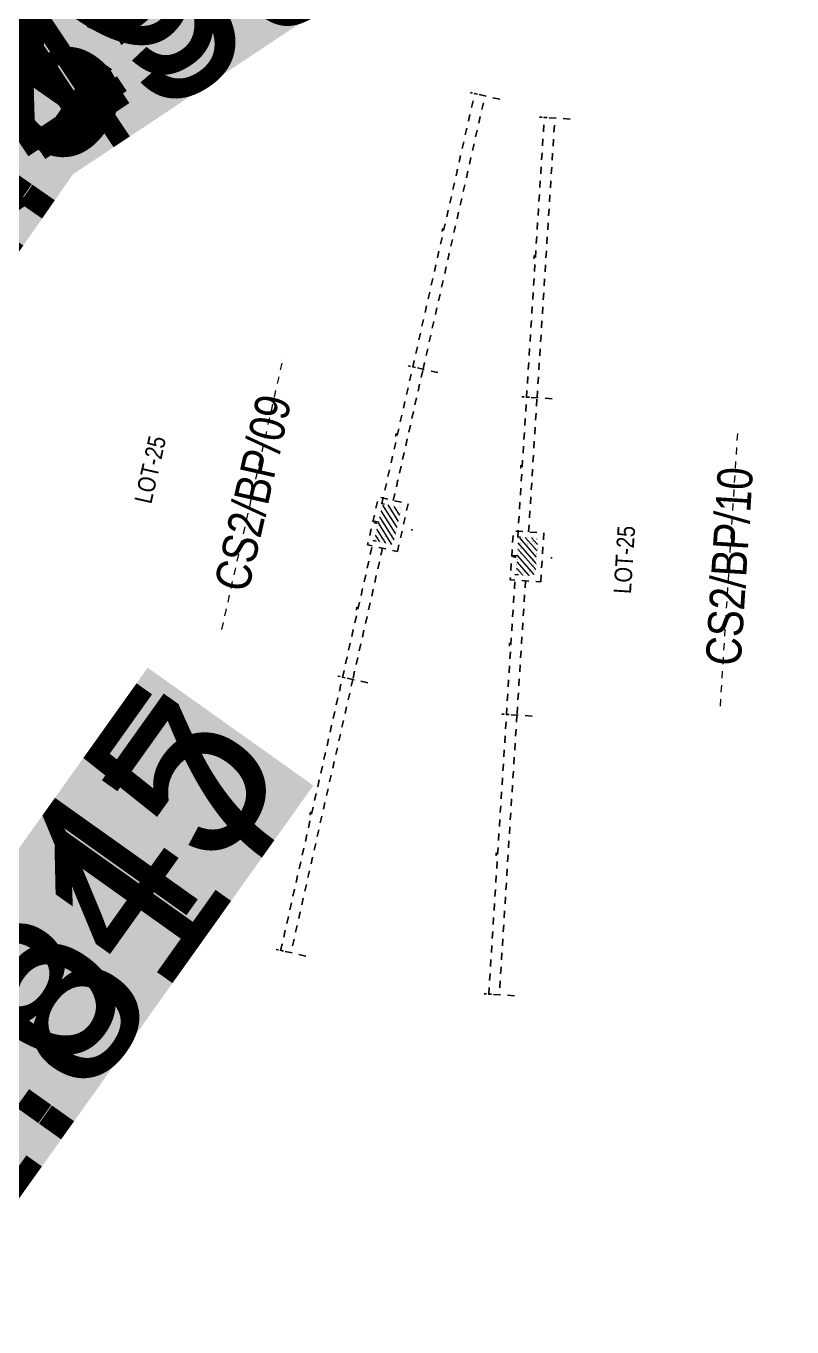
# Model space of a CAD drawing. Extents: x 218857 to 219044, y 632203 to 632441.
# Drawn here: x 219015.36 to 219026.29, y 632358.42 to 632377 of the extents above; entities that cross this region are included whole.
import ezdxf
from ezdxf.enums import TextEntityAlignment as Align

# ---------------------------------------------------------------- set-up
doc = ezdxf.new("R2018")
doc.units = 0
doc.header["$MEASUREMENT"] = 0
doc.linetypes.add('ACAD_ISO03W100', pattern=[30, 12, -18])
doc.linetypes.add('TRAZOS', pattern=[19.049999999999997, 12.7, -6.35])
doc.layers.get('0').update_dxf_attribs({"color": 4})
doc.layers.get('Defpoints').update_dxf_attribs({"color": 3, "lineweight": 30})
doc.layers.add('PC_T7200_002_SG-GRAL-HIDDEN DATA', color=150, linetype='TRAZOS', true_color=0x007fff, plot=False)
for name, color, linetype, true_color in [('PC_T7200_520_SG-LOT 25-SIGNALS', 1, 'Continuous', 0xff0000), ('PC_T7200_522_SG-LOT 25-AXLE COUNTER', 7, 'Continuous', 0xff0002), ('PC_T7200_523_SG-LOT 25-POINT MACHINE', 7, 'Continuous', 0xff0003), ('PC_T7200_536_SG-LOT 25-BEACON BTZP-5252 PASIVAS', 7, 'Continuous', 0x0000fa)]:
    doc.layers.add(name, color=color, linetype=linetype, true_color=true_color)
doc.styles.add('ARIAL NARROW', font='ARIALN.TTF')
doc.styles.get("Standard").update_dxf_attribs({"font": 'arial.ttf'})
doc.dimstyles.new('1-10', dxfattribs={"dimscale": 10, "dimtxt": 0.0018, "dimasz": 0.001, "dimexe": 0.0005, "dimexo": 0.0005, "dimgap": 0.0008, "dimtad": 1, "dimzin": 1, "dimtxsty": 'ARIAL NARROW', "dimblk": 'ARCHTICK', "dimcen": 0.0015, "dimdle": 0.0005, "dimclrd": 256, "dimclre": 256, "dimclrt": 256, "dimazin": 0, "dimtfac": 1, "dimtmove": 0, "dimatfit": 3, "dimfxl": 0.004, "dimfxlon": 1, "dimtfill": 2, "dimtfillclr": 255, "dimlwd": -1, "dimlwe": -1, "dimarcsym": 0})

# ---------------------------------------------------------------- blocks, each defined once
blk = doc.blocks.new('*U58')
at = {"style": 'ARIAL NARROW'}
for tag, height, flags, p in [('AT016', 0.25, 9, (-0.3973097113304178, 5.810324349221553)), ('AT015', 0.25, 9, (-0.3973097113463384, 5.410324349221554)), ('AT008', 0.25, 9, (-0.3973097113622597, 5.010324349221554)), ('AT004', 0.25, 9, (-0.3973097113781801, 4.610324349221555)), ('AT000', 0.25, 8, (-0.397309711394101, 4.210324349221553)), ('AT003', 0.25, 8, (-0.3973097114100218, 3.810324349221555)), ('AT001', 0.4999999999999999, 8, (-0.3973533447473593, 2.310324349221556)), ('GIS01', 0.25, 9, (-0.3973533447286586, 1.610324349221556)), ('GIS02', 0.25, 9, (-0.3973533447445794, 1.210324349221557)), ('GIS03', 0.25, 9, (-0.3973533447605003, 0.8103243492215565)), ('GIS04', 0.25, 9, (-0.397353344776421, 0.410324349221557)), ('GIS05', 0.25, 9, (-0.3973533447923417, 0.01032434922155672)), ('GIS06', 0.25, 9, (-0.3973533448082626, -0.3896756507784427)), ('GIS07', 0.25, 9, (-0.3973533448241834, -0.7896756507784432)), ('GIS08', 0.25, 9, (-0.3973533448401041, -1.189675650778442)), ('GIS09', 0.25, 9, (-0.3973533448560249, -1.589675650778443)), ('GIS10', 0.25, 9, (-0.3973533448719456, -1.989675650778443))]:
    blk.add_attdef(tag, text='', height=height, rotation=359.9999999977196, dxfattribs=dict(at, flags=flags)).set_placement(p, align=Align.MIDDLE_CENTER)
at = {"lineweight": 30, "flags": 104}
for tag, p in [('X=INSERTIONPOINT', (-5.388356778273135, 3.444857091575733)), ('Y=INSERTIONPOINT', (-5.388144613430087, 3.044857091575723))]:
    blk.add_attdef(tag, text='', height=0.25, dxfattribs=at).set_placement(p, align=Align.MIDDLE_CENTER)
at = {"style": 'ARIAL NARROW', "flags": 9}
for tag, rotation, p in [('AT006', 359.9999999977196, (2.602646655299203, 2.310324349102151)), ('AT005', 359.9999999977196, (5.602646655299203, 2.310324348982745)), ('AT007', 314.9999999977194, (8.391035002947518, 2.310324348871762))]:
    blk.add_attdef(tag, text='', height=0.25, rotation=rotation, dxfattribs=at).set_placement(p, align=Align.MIDDLE_LEFT)
blk = doc.blocks.new('*U66')
at = {"style": 'ARIAL NARROW'}
for tag, height, flags, p in [('AT016', 0.25, 9, (2.262087891713287, 1.362128510994557)), ('AT015', 0.25, 9, (2.262087891695103, 0.9621285109945572)), ('AT008', 0.25, 9, (2.262087891676919, 0.5621285109945569)), ('AT004', 0.25, 9, (2.262087891658735, 0.1621285109945574)), ('AT000', 0.25, 8, (2.262087891640552, -0.2378714890054434)), ('AT003', 0.25, 8, (2.262087891622368, -0.6378714890054427)), ('AT001', 0.5, 8, (2.262044258276544, -2.137871489005441)), ('GIS01', 0.25, 9, (2.262044258291284, -2.837871489005441)), ('GIS02', 0.25, 9, (2.2620442582731, -3.23787148900544)), ('GIS03', 0.25, 9, (2.262044258254917, -3.637871489005438)), ('GIS04', 0.25, 9, (2.262044258236733, -4.037871489005441)), ('GIS05', 0.25, 9, (2.262044258218549, -4.437871489005441)), ('GIS06', 0.25, 9, (2.262044258200365, -4.837871489005438)), ('GIS07', 0.25, 9, (2.262044258182181, -5.23787148900544)), ('GIS08', 0.25, 9, (2.262044258163997, -5.63787148900544)), ('GIS09', 0.25, 9, (2.262044258145814, -6.037871489005441)), ('GIS10', 0.25, 9, (2.26204425812763, -6.437871489005441))]:
    blk.add_attdef(tag, text='', height=height, rotation=359.9999999973954, dxfattribs=dict(at, flags=flags)).set_placement(p, align=Align.MIDDLE_CENTER)
at = {"lineweight": 30, "flags": 104}
for tag, p in [('X=INSERTIONPOINT', (-2.728959175242814, -1.003338746623027)), ('Y=INSERTIONPOINT', (-2.728747010402029, -1.403338746623037))]:
    blk.add_attdef(tag, text='', height=0.25, dxfattribs=at).set_placement(p, align=Align.MIDDLE_CENTER)
at = {"style": 'ARIAL NARROW', "flags": 9}
for tag, rotation, p in [('AT006', 359.9999999973954, (5.262044258323106, -2.137871489141819)), ('AT005', 359.9999999973954, (8.262044258323106, -2.137871489278198)), ('AT007', 314.9999999973953, (11.05043260597142, -2.137871489404957))]:
    blk.add_attdef(tag, text='', height=0.25, rotation=rotation, dxfattribs=at).set_placement(p, align=Align.MIDDLE_LEFT)
blk = doc.blocks.new('*U132')
at = {"style": 'ARIAL NARROW'}
for tag, height, flags, p in [('AT018', 0.25, 9, (-2.652065264259366, 4.399589368572511)), ('AT008', 0.25, 9, (-2.674402701955282, 4.000213556990009)), ('AT004', 0.25, 9, (-2.696740139651198, 3.600837745407508)), ('AT000', 0.25, 8, (-2.719077577347114, 3.201461933825009)), ('AT003', 0.25, 8, (-2.74141501504303, 2.802086122242508)), ('AT001', 0.4999999999999999, 8, (-2.819639612121414, 1.404273218340207)), ('GIS01', 0.25, 9, (-2.858730128089267, 0.7053655480708312)), ('GIS02', 0.25, 9, (-2.881067565785183, 0.3059897364883304)), ('GIS03', 0.25, 9, (-2.903405003481099, -0.09338607509416974)), ('GIS04', 0.25, 9, (-2.925742441177015, -0.4927618866766703)), ('GIS05', 0.25, 9, (-2.94807987887293, -0.8921376982591714)), ('GIS06', 0.25, 9, (-2.970417316568846, -1.291513509841673)), ('GIS07', 0.25, 9, (-2.992754754264761, -1.690889321424173)), ('GIS08', 0.25, 9, (-3.015092191960678, -2.090265133006673)), ('GIS09', 0.25, 9, (-3.037429629656594, -2.489640944589175)), ('GIS10', 0.25, 9, (-3.05976706735251, -2.889016756171677))]:
    blk.add_attdef(tag, text='', height=height, rotation=356.7987324021288, dxfattribs=dict(at, flags=flags)).set_placement(p, align=Align.MIDDLE_CENTER)
at = {"lineweight": 30, "flags": 58}
for tag, p in [('X=INSERTIONPOINT', (-2.763752452738945, 2.402710310660007)), ('Y=INSERTIONPOINT', (-2.786133455577541, 2.003336935713958))]:
    blk.add_attdef(tag, text='', height=0.25, rotation=356.7987324021288, dxfattribs=at).set_placement(p, align=Align.MIDDLE_CENTER)
at = {"style": 'ARIAL NARROW', "flags": 9}
for tag, rotation, p in [('AT006', 356.7987324021288, (0.1756789747473406, 1.236742435620839)), ('AT005', 356.7987324021288, (3.170997561616096, 1.06921165290147)), ('AT007', 311.7987324021288, (5.955034709989183, 0.9134980254324392))]:
    blk.add_attdef(tag, text='', height=0.25, rotation=rotation, dxfattribs=at).set_placement(p, align=Align.MIDDLE_LEFT)
blk = doc.blocks.new('*U140')
at = {"lineweight": 30, "flags": 47}
for tag, p in [('X=INSERTIONPOINT', (-2.750704271111235, 1.958136778828244)), ('Y=INSERTIONPOINT', (-2.350723633810532, 1.95419276853554))]:
    blk.add_attdef(tag, text='', height=0.2500000000000001, rotation=89.39841272849263, dxfattribs=at).set_placement(p, align=Align.MIDDLE_CENTER)
at = {"style": 'ARIAL NARROW', "flags": 9}
for tag, rotation, p in [('AT007', 44.39841272849262, (-7.255488121507868, 15.28560473192629)), ('AT005', 89.39841272849263, (-1.54798193920611, 12.43713349377058)), ('AT006', 89.39841272849263, (-7.31626322223156, 9.497535446722214))]:
    blk.add_attdef(tag, text='', height=0.2500000000000001, rotation=rotation, dxfattribs=at).set_placement(p, align=Align.MIDDLE_LEFT)
at = {"style": 'ARIAL NARROW'}
for tag, height, flags, p in [('AT001', 0.5000000000000001, 8, (-1.563830638328061, 6.936996723265771)), ('AT008', 0.2500000000000001, 9, (-4.263681811306146, 6.965345334675159)), ('AT004', 0.2500000000000001, 9, (-3.863703859753838, 6.96114554039229)), ('AT000', 0.2500000000000001, 8, (-3.463725908201526, 6.956945746109422)), ('AT003', 0.2500000000000001, 8, (-3.063747956649221, 6.952745951826553)), ('GIS01', 0.2500000000000001, 9, (-0.8638692231115158, 6.929647083270776)), ('GIS02', 0.2500000000000001, 9, (-0.4638912715592078, 6.925447288987908)), ('GIS03', 0.2500000000000001, 9, (-0.06391332000689709, 6.921247494705039)), ('GIS04', 0.2500000000000001, 9, (0.3360646315454128, 6.917047700422169)), ('GIS05', 0.2500000000000001, 9, (0.7360425830977237, 6.912847906139301)), ('GIS06', 0.2500000000000001, 9, (1.136020534650033, 6.908648111856433)), ('GIS07', 0.2500000000000001, 9, (1.535998486202341, 6.904448317573563)), ('GIS08', 0.2500000000000001, 9, (1.935976437754651, 6.900248523290695)), ('GIS09', 0.2500000000000001, 9, (2.335954389306961, 6.896048729007826)), ('GIS10', 0.2500000000000001, 9, (2.735932340859273, 6.891848934724958))]:
    blk.add_attdef(tag, text='', height=height, rotation=89.39841272849263, dxfattribs=dict(at, flags=flags)).set_placement(p, align=Align.MIDDLE_CENTER)
blk.add_attdef('AT009', text='', height=0.5000000000000001, rotation=1.843795378697864e-09, dxfattribs=at).set_placement((-1.691650141765394, 3.999778938290848), align=Align.MIDDLE_CENTER)
blk = doc.blocks.new('_ArchTick')
at = {"color": 0, "linetype": 'ByBlock', "const_width": 0.15}
blk.add_lwpolyline([(-0.5, -0.5), (0.5, 0.5)], dxfattribs=at)
blk = doc.blocks.new('*D22')
at = {"layer": 'Defpoints', "color": 0, "linetype": 'TRAZOS', "ltscale": 0.005, "transparency": 16777216}
for p in [(-6.269999999999982, 0), (-2.269999999999982, 0.15), (-2.269999999999982, 0)]:
    blk.add_point(p, dxfattribs=at)
at = {"layer": 'PC_T7200_002_SG-GRAL-HIDDEN DATA', "ltscale": 0.005, "transparency": 16777216}
for p, q in [((-6.274999999999982, 0.15), (-2.264999999999982, 0.15)), ((-6.269999999999982, 0.11), (-6.269999999999982, 0.155)), ((-2.269999999999982, 0.11), (-2.269999999999982, 0.155))]:
    blk.add_line(p, q, dxfattribs=at)
at = {"layer": 'PC_T7200_002_SG-GRAL-HIDDEN DATA', "linetype": 'TRAZOS', "ltscale": 0.005, "transparency": 16777216, "xscale": 0.01, "yscale": 0.01, "zscale": 0.01, "rotation": 180}
blk.add_blockref('_ArchTick', (-6.269999999999982, 0.15), dxfattribs=at)
at = {"layer": 'PC_T7200_002_SG-GRAL-HIDDEN DATA', "linetype": 'TRAZOS', "ltscale": 0.005, "transparency": 16777216, "xscale": 0.01, "yscale": 0.01, "zscale": 0.01}
blk.add_blockref('_ArchTick', (-2.269999999999982, 0.15), dxfattribs=at)
at = {"layer": 'PC_T7200_002_SG-GRAL-HIDDEN DATA', "linetype": 'TRAZOS', "ltscale": 0.005, "transparency": 16777216, "insert": (-4.269999999999982, 0.1688171896316507), "char_height": 0.018, "attachment_point": 5, "style": 'ARIAL NARROW', "bg_fill": 1, "box_fill_scale": 1.1, "bg_fill_color": 255, "bg_fill_transparency": 0}
blk.add_mtext('4,00', dxfattribs=at)
blk = doc.blocks.new('*D24')
at = {"layer": 'Defpoints', "color": 0, "linetype": 'TRAZOS', "ltscale": 0.005, "transparency": 16777216}
for p in [(-2.269999999999982, 0), (-0.269999999999925, 0.15), (-0.269999999999925, 0)]:
    blk.add_point(p, dxfattribs=at)
at = {"layer": 'PC_T7200_002_SG-GRAL-HIDDEN DATA', "ltscale": 0.005, "transparency": 16777216}
for p, q in [((-2.274999999999982, 0.15), (-0.264999999999925, 0.15)), ((-2.269999999999982, 0.11), (-2.269999999999982, 0.155)), ((-0.269999999999925, 0.11), (-0.269999999999925, 0.155))]:
    blk.add_line(p, q, dxfattribs=at)
at = {"layer": 'PC_T7200_002_SG-GRAL-HIDDEN DATA', "linetype": 'TRAZOS', "ltscale": 0.005, "transparency": 16777216, "xscale": 0.01, "yscale": 0.01, "zscale": 0.01, "rotation": 180}
blk.add_blockref('_ArchTick', (-2.269999999999982, 0.15), dxfattribs=at)
at = {"layer": 'PC_T7200_002_SG-GRAL-HIDDEN DATA', "linetype": 'TRAZOS', "ltscale": 0.005, "transparency": 16777216, "xscale": 0.01, "yscale": 0.01, "zscale": 0.01}
blk.add_blockref('_ArchTick', (-0.269999999999925, 0.15), dxfattribs=at)
at = {"layer": 'PC_T7200_002_SG-GRAL-HIDDEN DATA', "linetype": 'TRAZOS', "ltscale": 0.005, "transparency": 16777216, "insert": (-1.269999999999953, 0.1688171896316507), "char_height": 0.018, "attachment_point": 5, "style": 'ARIAL NARROW', "bg_fill": 1, "box_fill_scale": 1.1, "bg_fill_color": 255, "bg_fill_transparency": 0}
blk.add_mtext('2,00', dxfattribs=at)
blk = doc.blocks.new('*D25')
at = {"layer": 'Defpoints', "color": 0, "linetype": 'TRAZOS', "ltscale": 0.005, "transparency": 16777216}
for p in [(0.2700000000000387, 0), (2.269999999999982, 0.15), (2.269999999999982, 0)]:
    blk.add_point(p, dxfattribs=at)
at = {"layer": 'PC_T7200_002_SG-GRAL-HIDDEN DATA', "ltscale": 0.005, "transparency": 16777216}
for p, q in [((0.2650000000000386, 0.15), (2.274999999999982, 0.15)), ((0.2700000000000387, 0.11), (0.2700000000000387, 0.155)), ((2.269999999999982, 0.11), (2.269999999999982, 0.155))]:
    blk.add_line(p, q, dxfattribs=at)
at = {"layer": 'PC_T7200_002_SG-GRAL-HIDDEN DATA', "linetype": 'TRAZOS', "ltscale": 0.005, "transparency": 16777216, "xscale": 0.01, "yscale": 0.01, "zscale": 0.01, "rotation": 180}
blk.add_blockref('_ArchTick', (0.2700000000000387, 0.15), dxfattribs=at)
at = {"layer": 'PC_T7200_002_SG-GRAL-HIDDEN DATA', "linetype": 'TRAZOS', "ltscale": 0.005, "transparency": 16777216, "xscale": 0.01, "yscale": 0.01, "zscale": 0.01}
blk.add_blockref('_ArchTick', (2.269999999999982, 0.15), dxfattribs=at)
at = {"layer": 'PC_T7200_002_SG-GRAL-HIDDEN DATA', "linetype": 'TRAZOS', "ltscale": 0.005, "transparency": 16777216, "insert": (1.27000000000001, 0.1688171896316507), "char_height": 0.018, "attachment_point": 5, "style": 'ARIAL NARROW', "bg_fill": 1, "box_fill_scale": 1.1, "bg_fill_color": 255, "bg_fill_transparency": 0}
blk.add_mtext('2,00', dxfattribs=at)
blk = doc.blocks.new('*D23')
at = {"layer": 'Defpoints', "color": 0, "linetype": 'TRAZOS', "ltscale": 0.005, "transparency": 16777216}
for p in [(2.269999999999982, 0), (6.269999999999982, 0.15), (6.269999999999982, 0)]:
    blk.add_point(p, dxfattribs=at)
at = {"layer": 'PC_T7200_002_SG-GRAL-HIDDEN DATA', "ltscale": 0.005, "transparency": 16777216}
for p, q in [((2.264999999999982, 0.15), (6.274999999999982, 0.15)), ((2.269999999999982, 0.11), (2.269999999999982, 0.155)), ((6.269999999999982, 0.11), (6.269999999999982, 0.155))]:
    blk.add_line(p, q, dxfattribs=at)
at = {"layer": 'PC_T7200_002_SG-GRAL-HIDDEN DATA', "linetype": 'TRAZOS', "ltscale": 0.005, "transparency": 16777216, "xscale": 0.01, "yscale": 0.01, "zscale": 0.01, "rotation": 180}
blk.add_blockref('_ArchTick', (2.269999999999982, 0.15), dxfattribs=at)
at = {"layer": 'PC_T7200_002_SG-GRAL-HIDDEN DATA', "linetype": 'TRAZOS', "ltscale": 0.005, "transparency": 16777216, "xscale": 0.01, "yscale": 0.01, "zscale": 0.01}
blk.add_blockref('_ArchTick', (6.269999999999982, 0.15), dxfattribs=at)
at = {"layer": 'PC_T7200_002_SG-GRAL-HIDDEN DATA', "linetype": 'TRAZOS', "ltscale": 0.005, "transparency": 16777216, "insert": (4.269999999999982, 0.1688171896316507), "char_height": 0.018, "attachment_point": 5, "style": 'ARIAL NARROW', "bg_fill": 1, "box_fill_scale": 1.1, "bg_fill_color": 255, "bg_fill_transparency": 0}
blk.add_mtext('4,00', dxfattribs=at)
blk = doc.blocks.new('*D26')
at = {"layer": 'Defpoints', "color": 0, "linetype": 'TRAZOS', "ltscale": 0.005, "transparency": 16777216}
for p in [(2.842170943040402e-14, 0.2175000000000012), (2.842170943040405e-14, 0.2175000000000012), (5.684341886080804e-14, 0.1375000000000029)]:
    blk.add_point(p, dxfattribs=at)
at = {"layer": 'PC_T7200_002_SG-GRAL-HIDDEN DATA', "ltscale": 0.005, "transparency": 16777216}
for p, q in [((2.842198698616017e-14, 0.2175000000000012), (-0.004999999999971579, 0.2175000000000012)), ((2.844058322182267e-14, 0.1325000000000029), (2.842059920737942e-14, 0.2225000000000013)), ((2.843888319281618e-14, 0.1375000000000029), (-0.004999999999971562, 0.1375000000000029))]:
    blk.add_line(p, q, dxfattribs=at)
at = {"layer": 'PC_T7200_002_SG-GRAL-HIDDEN DATA', "linetype": 'TRAZOS', "ltscale": 0.005, "transparency": 16777216, "xscale": 0.01, "yscale": 0.01, "zscale": 0.01}
for p, rotation in [((2.842170943040405e-14, 0.2175000000000012), 90), ((2.843947299879804e-14, 0.1375000000000029), 270)]:
    blk.add_blockref('_ArchTick', p, dxfattribs=dict(at, rotation=rotation))
at = {"layer": 'PC_T7200_002_SG-GRAL-HIDDEN DATA', "linetype": 'TRAZOS', "ltscale": 0.005, "transparency": 16777216, "insert": (-0.01881718963162227, 0.177500000000002), "char_height": 0.018, "attachment_point": 5, "rotation": 90, "style": 'ARIAL NARROW', "bg_fill": 1, "box_fill_scale": 1.1, "bg_fill_color": 255, "bg_fill_transparency": 0}
blk.add_mtext('0,08', dxfattribs=at)
blk = doc.blocks.new('PC_T7200_(CAFS)_BP')
at = {"lineweight": 0}
h = blk.add_hatch(dxfattribs=at)
h.set_pattern_fill('ANSI31', color=0, scale=0.02)
h.set_pattern_definition([(45, (0, 0), (-0.04490128060534577, 0.04490128060534577), [])])
edge = h.paths.add_edge_path()
edge.add_arc((-0.2649999999999295, -0.1142502806666386), 0.004999999999995453, 180, 270)
edge.add_line((-0.2649999999999295, -0.119250280666634), (-0.2549999999999386, -0.119250280666634))
edge.add_arc((-0.2549999999999386, -0.1242502806666295), 0.004999999999995453, 0, 90, ccw=False)
edge.add_line((-0.2499999999999432, -0.1242502806666295), (-0.2499999999999432, -0.1324999999999932))
edge.add_arc((-0.2449999999999406, -0.1325000000000003), 0.00500000000000253, 179.9999999999183, 269.9999999999189)
edge.add_line((-0.2449999999999477, -0.1375000000000028), (0.2450000000000614, -0.1375000000000028))
edge.add_arc((0.2450000000000543, -0.1325000000000003), 0.00500000000000253, 270.0000000000811, 360.0000000000817)
edge.add_line((0.2500000000000568, -0.1324999999999932), (0.2500000000000568, -0.1242502806666295))
edge.add_arc((0.2550000000000523, -0.1242502806666295), 0.004999999999995453, 90, 180, ccw=False)
edge.add_line((0.2550000000000523, -0.119250280666634), (0.2650000000000432, -0.119250280666634))
edge.add_arc((0.2650000000000432, -0.1142502806666386), 0.004999999999995453, 270, 360)
edge.add_line((0.2700000000000387, -0.1142502806666386), (0.2700000000000387, 0.1142502806666386))
edge.add_arc((0.2650000000000432, 0.1142502806666386), 0.004999999999995453, 0, 90)
edge.add_line((0.2650000000000432, 0.119250280666634), (0.2550000000000523, 0.119250280666634))
edge.add_arc((0.2550000000000594, 0.1242502806666366), 0.005000000000002558, 179.9999999999186, 269.9999999999186, ccw=False)
edge.add_line((0.2500000000000568, 0.1242502806666437), (0.2500000000000568, 0.1325000000000074))
edge.add_arc((0.2450000000000614, 0.1325000000000074), 0.004999999999995425, 359.9999999999997, 450.0000000000003)
edge.add_line((0.2450000000000614, 0.1375000000000028), (-0.2449999999999477, 0.1375000000000028))
edge.add_arc((-0.2449999999999477, 0.1325000000000074), 0.004999999999995425, 89.99999999999967, 180.0000000000003)
edge.add_line((-0.2499999999999432, 0.1325000000000074), (-0.2499999999999432, 0.1242502806666437))
edge.add_arc((-0.2549999999999457, 0.1242502806666366), 0.005000000000002558, -89.99999999991849, 8.139977580867708e-11, ccw=False)
edge.add_line((-0.2549999999999386, 0.119250280666634), (-0.2649999999999295, 0.119250280666634))
edge.add_arc((-0.2649999999999295, 0.1142502806666386), 0.004999999999995453, 90, 180)
edge.add_line((-0.269999999999925, 0.1142502806666386), (-0.269999999999925, -0.1142502806666386))
at = {"color": 0, "const_width": 0.001, "flags": 128}
for points in [[(-0.269999999999925, -0.1142502806666386, 0.4142135623730955), (-0.2649999999999295, -0.119250280666634), (-0.2549999999999386, -0.119250280666634, -0.4142135623730955), (-0.2499999999999432, -0.1242502806666295), (-0.2499999999999432, -0.1324999999999932, 0.4142135623730972), (-0.2449999999999477, -0.1375000000000028), (0.2450000000000614, -0.1375000000000028, 0.4142135623730972), (0.2500000000000568, -0.1324999999999932), (0.2500000000000568, -0.1242502806666295, -0.4142135623730955), (0.2550000000000523, -0.119250280666634), (0.2650000000000432, -0.119250280666634, 0.4142135623730955), (0.2700000000000387, -0.1142502806666386), (0.2700000000000387, 0.1142502806666386, 0.4142135623730955), (0.2650000000000432, 0.119250280666634), (0.2550000000000523, 0.119250280666634, -0.4142135623730955), (0.2500000000000568, 0.1242502806666437), (0.2500000000000568, 0.1325000000000074, 0.4142135623730972), (0.2450000000000614, 0.1375000000000028), (-0.2449999999999477, 0.1375000000000028, 0.4142135623730972), (-0.2499999999999432, 0.1325000000000074), (-0.2499999999999432, 0.1242502806666437, -0.4142135623730955), (-0.2549999999999386, 0.119250280666634), (-0.2649999999999295, 0.119250280666634, 0.4142135623730955), (-0.269999999999925, 0.1142502806666386)], [(-0.1899999999999409, 0, 1), (-0.1699999999999591, 0, 1)], [(0.1700000000000728, 0, 1), (0.1900000000000546, 0, 1)]]:
    blk.add_lwpolyline(points, format="xyb", close=True, dxfattribs=at)
blk.add_lwpolyline([(-0.2175499999999602, 0.1000000000000085), (0.2175500000000739, 0.1000000000000085), (0.2175500000000739, -0.09999999999999432), (-0.2175499999999602, -0.09999999999999432)], close=True, dxfattribs=at)
at = {"layer": 'PC_T7200_002_SG-GRAL-HIDDEN DATA', "linetype": 'TRAZOS', "ltscale": 0.005}
for points in [[(-6.269999999999982, -0.2175000000000011), (-6.269999999999982, 0.2175000000000011)], [(-2.269999999999982, -0.2175000000000011), (-2.269999999999982, 0.2175000000000011)], [(2.269999999999982, -0.2175000000000011), (2.269999999999982, 0.2175000000000011)], [(6.269999999999982, -0.2175000000000011), (6.269999999999982, 0.2175000000000011)], [(-0.3499999999999659, 0), (-2.269999999999982, 0), (-6.269999999999982, 0)], [(0.3499999999999659, 0), (2.269999999999982, 0), (6.269999999999982, 0)]]:
    blk.add_lwpolyline(points, dxfattribs=at)
at = {"layer": 'PC_T7200_002_SG-GRAL-HIDDEN DATA', "linetype": 'TRAZOS', "ltscale": 0.005, "flags": 128}
blk.add_lwpolyline([(-0.3499999999999659, -0.2175000000000011), (0.3500000000000227, -0.2175000000000011), (0.3500000000000227, 0.2175000000000011), (-0.3499999999999659, 0.2175000000000011)], close=True, dxfattribs=at)
at = {"layer": 'PC_T7200_002_SG-GRAL-HIDDEN DATA', "linetype": 'TRAZOS', "ltscale": 0.005}
dim = blk.add_linear_dim(base=(2.842170943040405e-14, 0.2175000000000012), p1=(5.684341886080801e-14, 0.1375000000000028), p2=(2.842170943040401e-14, 0.2175000000000011), angle=90, dimstyle='1-10', dxfattribs=at)
dim.commit()
dim.dimension.update_dxf_attribs({"geometry": '*D26', "text_midpoint": (-0.01881718963162227, 0.177500000000002)})
for base, p1, p2, picture, middle in [((-2.269999999999982, 0.15), (-6.269999999999982, 0), (-2.269999999999982, 0), '*D22', (-4.269999999999982, 0.1688171896316507)), ((-0.269999999999925, 0.15), (-2.269999999999982, 0), (-0.269999999999925, 0), '*D24', (-1.269999999999953, 0.1688171896316507)), ((2.269999999999982, 0.15), (0.2700000000000387, 0), (2.269999999999982, 0), '*D25', (1.27000000000001, 0.1688171896316507)), ((6.269999999999982, 0.15), (2.269999999999982, 0), (6.269999999999982, 0), '*D23', (4.269999999999982, 0.1688171896316507))]:
    dim = blk.add_linear_dim(base=base, p1=p1, p2=p2, dimstyle='1-10', dxfattribs=at)
    dim.commit()
    dim.dimension.update_dxf_attribs({"geometry": picture, "text_midpoint": middle})
blk = doc.blocks.new('*U176')
at = {"layer": 'PC_T7200_002_SG-GRAL-HIDDEN DATA', "linetype": 'TRAZOS', "lineweight": 13, "ltscale": 0.005}
blk.add_line((-1.986732286345562, 1.979309750424029), (2.013267713654438, 1.979309750424029), dxfattribs=at)
at = {"layer": 'PC_T7200_002_SG-GRAL-HIDDEN DATA', "linetype": 'ACAD_ISO03W100', "lineweight": 13, "ltscale": 0.005}
for points in [[(-0.009999999999999787, -0.3500000000000227), (0.009999999999999787, -0.3500000000000227)], [(0, -0.3400000000000318), (0, -0.3600000000000136)]]:
    blk.add_lwpolyline(points, dxfattribs=at)
at = {"color": 0, "lineweight": 13}
blk.add_blockref('PC_T7200_(CAFS)_BP', (0, 0), dxfattribs=at)
at = {"lineweight": 13, "style": 'ARIAL NARROW'}
for tag, flags, p in [('AT023', 9, (0.01331134688551039, 5.079309750424028)), ('AT008', 9, (0.01331134688551039, 4.679309750424029)), ('AT004', 9, (0.01331134688551039, 4.279309750424028)), ('AT000', 8, (0.01331134688551039, 3.879309750424028)), ('AT003', 8, (0.01331134688551039, 3.479309750424028)), ('GIS01', 9, (0.01326771365443769, 1.279309750424029)), ('GIS02', 9, (0.01326771365443769, 0.8793097504240295)), ('GIS03', 9, (0.01326771365443769, 0.4793097504240296)), ('GIS04', 9, (0.01326771365443769, 0.07930975042402966)), ('GIS05', 9, (0.01326771365443769, -0.3206902495759705)), ('GIS06', 9, (0.01326771365443769, -0.7206902495759704)), ('GIS07', 9, (0.01326771365443769, -1.120690249575971)), ('GIS08', 9, (0.01326771365443769, -1.52069024957597)), ('GIS09', 9, (0.01326771365443769, -1.920690249575971)), ('GIS10', 9, (0.01326771365443769, -2.320690249575971))]:
    blk.add_attdef(tag, text='', height=0.25, dxfattribs=dict(at, flags=flags)).set_placement(p, align=Align.MIDDLE_CENTER)
at = {"lineweight": 13, "flags": 104}
for tag, p in [('X=INSERTIONPOINT', (0.01331134688551039, 3.079309750424029)), ('Y=INSERTIONPOINT', (0.01326771365443769, 2.679309750424029))]:
    blk.add_attdef(tag, text='', height=0.25, dxfattribs=at).set_placement(p, align=Align.MIDDLE_CENTER)
at = {"lineweight": 13, "style": 'ARIAL NARROW', "flags": 8}
blk.add_attdef('AT001', text='', height=0.4999999999999979, rotation=359.9999999841585, dxfattribs=at).set_placement((0.01326771260669979, 1.979309750031128), align=Align.MIDDLE_CENTER)
at = {"lineweight": 13, "style": 'ARIAL NARROW', "flags": 9}
for tag, p in [('AT006', (3.013267713654438, 1.979309750424029)), ('AT005', (6.013267713654438, 1.979309750424029))]:
    blk.add_attdef(tag, text='', height=0.25, dxfattribs=at).set_placement(p, align=Align.MIDDLE_LEFT)
blk.add_attdef('AT007', text='', height=0.25, rotation=314.9999999999999, dxfattribs=at).set_placement((8.801656061302756, 1.979309750424029), align=Align.MIDDLE_LEFT)
blk = doc.blocks.new('*U174')
at = {"layer": 'PC_T7200_002_SG-GRAL-HIDDEN DATA', "linetype": 'TRAZOS', "lineweight": 13, "ltscale": 0.005}
blk.add_line((-1.959891084775295, -2.888085641822403), (2.040108915224705, -2.888085641822403), dxfattribs=at)
at = {"layer": 'PC_T7200_002_SG-GRAL-HIDDEN DATA', "linetype": 'ACAD_ISO03W100', "lineweight": 13, "ltscale": 0.005}
for points in [[(-0.009999999999999787, -0.3500000000000227), (0.009999999999999787, -0.3500000000000227)], [(0, -0.3400000000000318), (0, -0.3600000000000136)]]:
    blk.add_lwpolyline(points, dxfattribs=at)
at = {"color": 0, "lineweight": 13}
blk.add_blockref('PC_T7200_(CAFS)_BP', (0, 0), dxfattribs=at)
at = {"lineweight": 13, "style": 'ARIAL NARROW'}
for tag, flags, p in [('AT023', 9, (0.04015254845577765, 0.2119143581775953)), ('AT008', 9, (0.04015254845577765, -0.1880856418224046)), ('AT004', 9, (0.04015254845577765, -0.588085641822405)), ('AT000', 8, (0.04015254845577765, -0.9880856418224047)), ('AT003', 8, (0.04015254845577765, -1.388085641822404)), ('GIS01', 9, (0.04010891522470494, -3.588085641822404)), ('GIS02', 9, (0.04010891522470494, -3.988085641822403)), ('GIS03', 9, (0.04010891522470494, -4.388085641822403)), ('GIS04', 9, (0.04010891522470494, -4.788085641822403)), ('GIS05', 9, (0.04010891522470494, -5.188085641822403)), ('GIS06', 9, (0.04010891522470494, -5.588085641822403)), ('GIS07', 9, (0.04010891522470494, -5.988085641822403)), ('GIS08', 9, (0.04010891522470494, -6.388085641822403)), ('GIS09', 9, (0.04010891522470494, -6.788085641822404)), ('GIS10', 9, (0.04010891522470494, -7.188085641822404))]:
    blk.add_attdef(tag, text='', height=0.25, dxfattribs=dict(at, flags=flags)).set_placement(p, align=Align.MIDDLE_CENTER)
at = {"lineweight": 13, "flags": 104}
for tag, p in [('X=INSERTIONPOINT', (0.04015254845577765, -1.788085641822404)), ('Y=INSERTIONPOINT', (0.04010891522470494, -2.188085641822404))]:
    blk.add_attdef(tag, text='', height=0.25, dxfattribs=at).set_placement(p, align=Align.MIDDLE_CENTER)
at = {"lineweight": 13, "style": 'ARIAL NARROW', "flags": 8}
blk.add_attdef('AT001', text='', height=0.4999999999999981, rotation=359.9999999866598, dxfattribs=at).set_placement((0.04010891417696705, -2.888085642258961), align=Align.MIDDLE_CENTER)
at = {"lineweight": 13, "style": 'ARIAL NARROW', "flags": 9}
for tag, p in [('AT006', (3.040108915224705, -2.888085641822403)), ('AT005', (6.040108915224705, -2.888085641822403))]:
    blk.add_attdef(tag, text='', height=0.25, dxfattribs=at).set_placement(p, align=Align.MIDDLE_LEFT)
blk.add_attdef('AT007', text='', height=0.25, rotation=314.9999999999999, dxfattribs=at).set_placement((8.828497262873023, -2.888085641822403), align=Align.MIDDLE_LEFT)
blk = doc.blocks.new('*U187')
at = {"layer": 'PC_T7200_002_SG-GRAL-HIDDEN DATA', "linetype": 'TRAZOS', "lineweight": 13, "ltscale": 0.005}
blk.add_line((-1.986732286345562, 1.979309750424029), (2.013267713654438, 1.979309750424029), dxfattribs=at)
at = {"layer": 'PC_T7200_002_SG-GRAL-HIDDEN DATA', "linetype": 'ACAD_ISO03W100', "lineweight": 13, "ltscale": 0.005}
for points in [[(-0.009999999999999787, -0.3500000000000227), (0.009999999999999787, -0.3500000000000227)], [(0, -0.3400000000000318), (0, -0.3600000000000136)]]:
    blk.add_lwpolyline(points, dxfattribs=at)
at = {"color": 0, "lineweight": 13}
blk.add_blockref('PC_T7200_(CAFS)_BP', (0, 0), dxfattribs=at)
at = {"lineweight": 13, "style": 'ARIAL NARROW'}
for tag, flags, p in [('AT023', 9, (0.01331134688551039, 5.079309750424028)), ('AT008', 9, (0.01331134688551039, 4.679309750424029)), ('AT004', 9, (0.01331134688551039, 4.279309750424028)), ('AT000', 8, (0.01331134688551039, 3.879309750424028)), ('AT003', 8, (0.01331134688551039, 3.479309750424028)), ('GIS01', 9, (0.01326771365443769, 1.279309750424029)), ('GIS02', 9, (0.01326771365443769, 0.8793097504240295)), ('GIS03', 9, (0.01326771365443769, 0.4793097504240296)), ('GIS04', 9, (0.01326771365443769, 0.07930975042402966)), ('GIS05', 9, (0.01326771365443769, -0.3206902495759705)), ('GIS06', 9, (0.01326771365443769, -0.7206902495759704)), ('GIS07', 9, (0.01326771365443769, -1.120690249575971)), ('GIS08', 9, (0.01326771365443769, -1.52069024957597)), ('GIS09', 9, (0.01326771365443769, -1.920690249575971)), ('GIS10', 9, (0.01326771365443769, -2.320690249575971))]:
    blk.add_attdef(tag, text='', height=0.25, dxfattribs=dict(at, flags=flags)).set_placement(p, align=Align.MIDDLE_CENTER)
at = {"lineweight": 13, "flags": 104}
for tag, p in [('X=INSERTIONPOINT', (0.01331134688551039, 3.079309750424029)), ('Y=INSERTIONPOINT', (0.01326771365443769, 2.679309750424029))]:
    blk.add_attdef(tag, text='', height=0.25, dxfattribs=at).set_placement(p, align=Align.MIDDLE_CENTER)
at = {"lineweight": 13, "style": 'ARIAL NARROW', "flags": 8}
blk.add_attdef('AT001', text='', height=0.4999999999999979, rotation=359.9999999733196, dxfattribs=at).set_placement((0.01326771260669979, 1.979309750132991), align=Align.MIDDLE_CENTER)
at = {"lineweight": 13, "style": 'ARIAL NARROW', "flags": 9}
for tag, p in [('AT006', (3.013267713654438, 1.979309750424029)), ('AT005', (6.013267713654438, 1.979309750424029))]:
    blk.add_attdef(tag, text='', height=0.25, dxfattribs=at).set_placement(p, align=Align.MIDDLE_LEFT)
blk.add_attdef('AT007', text='', height=0.25, rotation=314.9999999999999, dxfattribs=at).set_placement((8.801656061302756, 1.979309750424029), align=Align.MIDDLE_LEFT)

msp = doc.modelspace()

# ---------------------------------------------------------------- block references
at = {"layer": 'PC_T7200_520_SG-LOT 25-SIGNALS'}
ref = msp.add_blockref('*U140', (219002.6447777065, 632342.8171870685), dxfattribs=dict(at, rotation=325.1515262823762))
lines = msp.add_mtext('Y=632342.817', dxfattribs={"layer": '0', "insert": (219004.7550159642, 632349.8097256181), "char_height": 2.5, "attachment_point": 1, "rotation": 54.549939010868854, "bg_fill": 1, "box_fill_scale": 1, "bg_fill_color": 7, "bg_fill_true_color": 16777215, "bg_fill_transparency": 0})
ref.add_attrib('Y=INSERTIONPOINT', '', (219004.7550159642, 632349.8097256181), dxfattribs={"flags": 2}).embed_mtext(lines)
lines = msp.add_mtext('X=219002.645', dxfattribs={"layer": '0', "insert": (219004.4291674241, 632350.0417228786), "char_height": 2.5, "attachment_point": 1, "rotation": 54.549939010868854, "bg_fill": 1, "box_fill_scale": 1, "bg_fill_color": 7, "bg_fill_true_color": 16777215, "bg_fill_transparency": 0})
ref.add_attrib('X=INSERTIONPOINT', '', (219004.4291674241, 632350.0417228786), dxfattribs={"flags": 2}).embed_mtext(lines)
at = {"layer": 'PC_T7200_522_SG-LOT 25-AXLE COUNTER'}
ref = msp.add_blockref('*U132', (219026.015026454, 632351.0630182619), dxfattribs=dict(at, rotation=58.35278935474209))
lines = msp.add_mtext('Y=632351.063', dxfattribs={"layer": '0', "insert": (219022.8477464616, 632349.7423230053), "char_height": 2.5, "attachment_point": 1, "rotation": 55.15152175906132, "bg_fill": 1, "box_fill_scale": 1, "bg_fill_color": 7, "bg_fill_true_color": 16777215, "bg_fill_transparency": 0})
ref.add_attrib('Y=INSERTIONPOINT', '', (219022.8477464616, 632349.7423230053), dxfattribs={"flags": 62}).embed_mtext(lines)
lines = msp.add_mtext('X=219026.015', dxfattribs={"layer": '0', "insert": (219022.5195049811, 632349.9709220704), "char_height": 2.5, "attachment_point": 1, "rotation": 55.15152175906132, "bg_fill": 1, "box_fill_scale": 1, "bg_fill_color": 7, "bg_fill_true_color": 16777215, "bg_fill_transparency": 0})
ref.add_attrib('X=INSERTIONPOINT', '', (219022.5195049811, 632349.9709220704), dxfattribs={"flags": 62}).embed_mtext(lines)
at = {"layer": 'PC_T7200_523_SG-LOT 25-POINT MACHINE'}
ref = msp.add_blockref('*U58', (219009.6428011536, 632372.6696866335), dxfattribs=dict(at, rotation=57.58868179986062))
lines = msp.add_mtext('Y=632372.67', dxfattribs={"layer": '0', "insert": (219006.8884400856, 632373.9477466774), "char_height": 2.5, "attachment_point": 1, "rotation": 57.58868179758014, "bg_fill": 1, "box_fill_scale": 1, "bg_fill_color": 7, "bg_fill_true_color": 16777215, "bg_fill_transparency": 0})
ref.add_attrib('Y=INSERTIONPOINT', '', (219006.8884400856, 632373.9477466774), dxfattribs={"flags": 50}).embed_mtext(lines)
lines = msp.add_mtext('X=219009.643', dxfattribs={"layer": '0', "insert": (219006.5507746479, 632374.1621809427), "char_height": 2.5, "attachment_point": 1, "rotation": 57.58868179758014, "bg_fill": 1, "box_fill_scale": 1, "bg_fill_color": 7, "bg_fill_true_color": 16777215, "bg_fill_transparency": 0})
ref.add_attrib('X=INSERTIONPOINT', '', (219006.5507746479, 632374.1621809427), dxfattribs={"flags": 50}).embed_mtext(lines)
ref = msp.add_blockref('*U66', (219002.1296251698, 632361.8040287512), dxfattribs=dict(at, rotation=55.15152175685955))
lines = msp.add_mtext('Y=632361.804', dxfattribs={"layer": '0', "insert": (219004.602187965, 632362.8388001607), "char_height": 2.5, "attachment_point": 1, "rotation": 55.151521754254915, "bg_fill": 1, "box_fill_scale": 1, "bg_fill_color": 7, "bg_fill_true_color": 16777215, "bg_fill_transparency": 0})
ref.add_attrib('Y=INSERTIONPOINT', '', (219004.602187965, 632362.8388001607), dxfattribs={"flags": 12}).embed_mtext(lines)
lines = msp.add_mtext('X=219002.13', dxfattribs={"layer": '0', "insert": (219004.2739464846, 632363.0673992258), "char_height": 2.5, "attachment_point": 1, "rotation": 55.151521754254915, "bg_fill": 1, "box_fill_scale": 1, "bg_fill_color": 7, "bg_fill_true_color": 16777215, "bg_fill_transparency": 0})
ref.add_attrib('X=INSERTIONPOINT', '', (219004.2739464846, 632363.0673992258), dxfattribs={"flags": 12}).embed_mtext(lines)
at = {"layer": 'PC_T7200_536_SG-LOT 25-BEACON BTZP-5252 PASIVAS'}
ref = msp.add_blockref('*U187', (219002.19, 632365.459, 788.954), dxfattribs=dict(at, rotation=33.62551422488386))
lines = msp.add_mtext('Y=632365.459', dxfattribs={"layer": '0', "insert": (219000.7173466912, 632367.6973406806, 788.954), "char_height": 2.5, "attachment_point": 1, "rotation": 33.62551422488386, "bg_fill": 1, "box_fill_scale": 1, "bg_fill_color": 7, "bg_fill_true_color": 16777215, "bg_fill_transparency": 0})
ref.add_attrib('Y=INSERTIONPOINT', '', (219000.7173466912, 632367.6973406806, 788.954), dxfattribs={"flags": 4}).embed_mtext(lines)
lines = msp.add_mtext('X=219002.19', dxfattribs={"layer": '0', "insert": (219000.4958780634, 632368.0304347345, 788.954), "char_height": 2.5, "attachment_point": 1, "rotation": 33.62551422488386, "bg_fill": 1, "box_fill_scale": 1, "bg_fill_color": 7, "bg_fill_true_color": 16777215, "bg_fill_transparency": 0})
ref.add_attrib('X=INSERTIONPOINT', '', (219000.4958780634, 632368.0304347345, 788.954), dxfattribs={"flags": 4}).embed_mtext(lines)
ref.add_attrib('AT001', 'CS2/BP/11', dxfattribs={"layer": '0', "height": 0.4999999999999979, "rotation": 33.62551420153847, "style": 'ARIAL NARROW'}).set_placement((219001.1049803707, 632367.1144683695, 788.954), align=Align.MIDDLE_CENTER)
ref.add_attrib('AT003', 'LOT-25', dxfattribs={"layer": '0', "height": 0.25, "rotation": 33.62551422488386, "style": 'ARIAL NARROW'}).set_placement((219000.2743731033, 632368.3635046261, 788.954), align=Align.MIDDLE_CENTER)
ref = msp.add_blockref('*U176', (219020.525, 632369.883, 788.952), dxfattribs=dict(at, rotation=77.25460449165556))
ref.add_attrib('AT001', 'CS2/BP/09', dxfattribs={"layer": '0', "height": 0.4999999999999979, "rotation": 77.25460447498028, "style": 'ARIAL NARROW'}).set_placement((219018.5973874466, 632370.3326142379, 788.952), align=Align.MIDDLE_CENTER)
ref.add_attrib('AT003', 'LOT-25', dxfattribs={"layer": '0', "height": 0.2499999999999999, "rotation": 77.25460449165554, "style": 'ARIAL NARROW'}).set_placement((219017.1343569927, 632370.6635853756, 788.952), align=Align.MIDDLE_CENTER)
ref = msp.add_blockref('*U174', (219022.509, 632369.425, 788.95), dxfattribs=dict(at, rotation=86.37827127534672))
ref.add_attrib('AT001', 'CS2/BP/10', dxfattribs={"layer": '0', "height": 0.4999999999999981, "rotation": 86.3782712620065, "style": 'ARIAL NARROW'}).set_placement((219025.3938513252, 632369.2825913156, 788.95), align=Align.MIDDLE_CENTER)
ref.add_attrib('AT003', 'LOT-25', dxfattribs={"layer": '0', "height": 0.25, "rotation": 86.37827127534672, "style": 'ARIAL NARROW'}).set_placement((219023.8968498149, 632369.3773883695, 788.95), align=Align.MIDDLE_CENTER)

doc.saveas('drawing.dxf')
